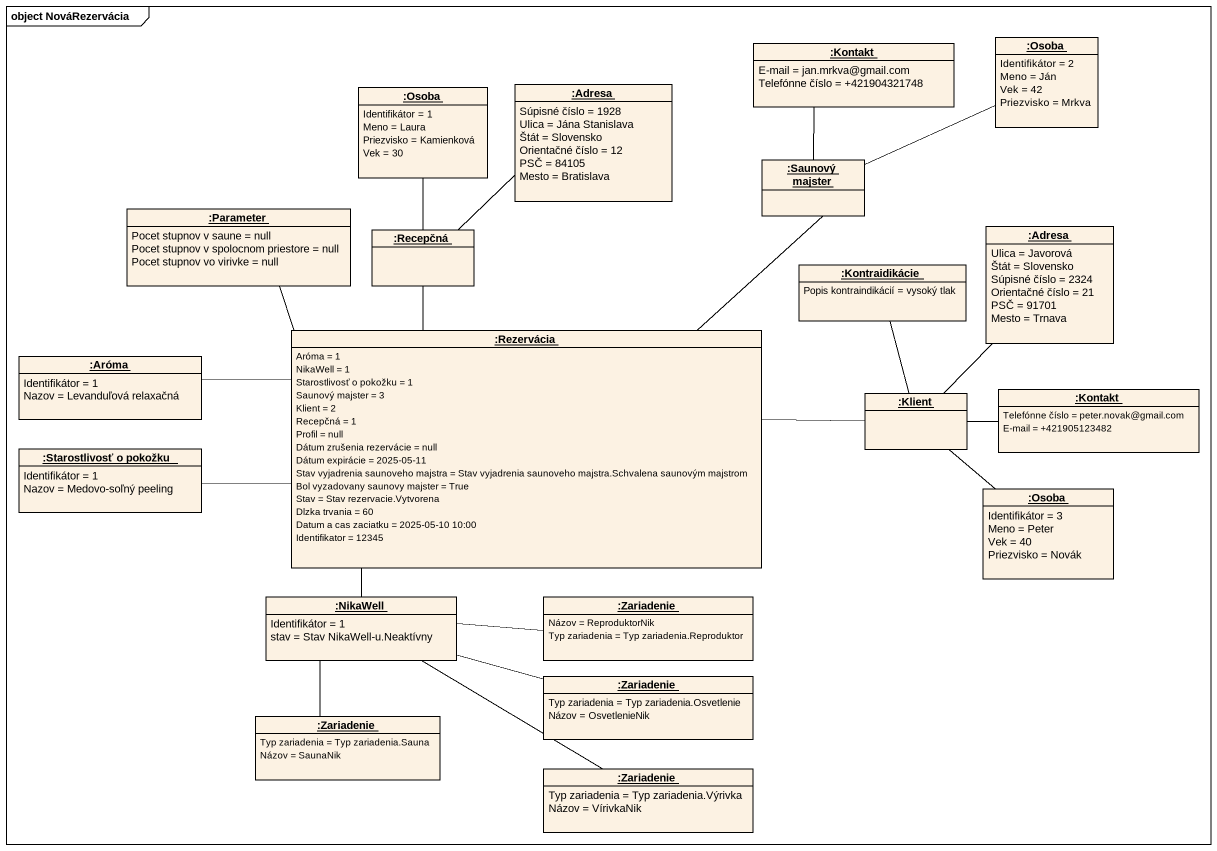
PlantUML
@startuml
mainframe object NováRezervácia
hide circle
hide empty members
object ":Kontakt" as Kontakt {
  E-mail = jan.mrkva@gmail.com
  Telefónne číslo = +421904321748
}
object ":Osoba" as Osoba {
  Identifikátor = 2
  Meno = Ján
  Vek = 42
  Priezvisko = Mrkva
}
object ":Osoba" as Osoba_2 {
  Identifikátor = 1
  Meno = Laura
  Priezvisko = Kamienková
  Vek = 30
}
object ":Adresa" as Adresa {
  Súpisné číslo = 1928
  Ulica = Jána Stanislava
  Štát = Slovensko
  Orientačné číslo = 12
  PSČ = 84105
  Mesto = Bratislava
}
object ":Saunový majster" as Saunový_majster
object ":Parameter" as Parameter {
  Pocet stupnov v saune = null
  Pocet stupnov v spolocnom priestore = null
  Pocet stupnov vo virivke = null
}
object ":Recepčná" as Recepčná
object ":Adresa" as Adresa_2 {
  Ulica = Javorová
  Štát = Slovensko
  Súpisné číslo = 2324
  Orientačné číslo = 21
  PSČ = 91701
  Mesto = Trnava
}
object ":Kontraidikácie" as Kontraidikácie {
  Popis kontraindikácií = vysoký tlak
}
object ":Aróma" as Aróma {
  Identifikátor = 1
  Nazov = Levanduľová relaxačná
}
object ":Rezervácia" as Rezervácia {
  Aróma = 1
  NikaWell = 1
  Starostlivosť o pokožku = 1
  Saunový majster = 3
  Klient = 2
  Recepčná = 1
  Profil = null
  Dátum zrušenia rezervácie = null
  Dátum expirácie = 2025-05-11
  Stav vyjadrenia saunoveho majstra = Stav vyjadrenia saunoveho majstra.Schvalena saunovým majstrom
  Bol vyzadovany saunovy majster = True
  Stav = Stav rezervacie.Vytvorena
  Dlzka trvania = 60
  Datum a cas zaciatku = 2025-05-10 10:00
  Identifikator = 12345
}
object ":Klient" as Klient
object ":Kontakt" as Kontakt_2 {
  Telefónne číslo = peter.novak@gmail.com
  E-mail = +421905123482
}
object ":Starostlivosť o pokožku" as Starostlivosť_o_pokožku {
  Identifikátor = 1
  Nazov = Medovo-soľný peeling
}
object ":Osoba" as Osoba_3 {
  Identifikátor = 3
  Meno = Peter
  Vek = 40
  Priezvisko = Novák
}
object ":NikaWell" as NikaWell {
  Identifikátor = 1
  stav = Stav NikaWell-u.Neaktívny
}
object ":Zariadenie" as Zariadenie {
  Názov = ReproduktorNik
  Typ zariadenia = Typ zariadenia.Reproduktor
}
object ":Zariadenie" as Zariadenie_2 {
  Typ zariadenia = Typ zariadenia.Osvetlenie
  Názov = OsvetlenieNik
}
object ":Zariadenie" as Zariadenie_3 {
  Typ zariadenia = Typ zariadenia.Sauna
  Názov = SaunaNik
}
object ":Zariadenie" as Zariadenie_4 {
  Typ zariadenia = Typ zariadenia.Výrivka
  Názov = VírivkaNik
}
Kontakt -- Saunový_majster
Osoba -left- Saunový_majster
Osoba_2 -- Recepčná
Adresa -- Recepčná
Saunový_majster -- Rezervácia
Parameter -- Rezervácia
Recepčná -- Rezervácia
Adresa_2 -- Klient
Kontraidikácie -- Klient
Aróma -right- Rezervácia
Rezervácia -right- Klient
Klient -right- Kontakt_2
Klient -- Osoba_3
Starostlivosť_o_pokožku -right- Rezervácia
NikaWell -up- Rezervácia
Zariadenie -left- NikaWell
Zariadenie_2 -left- NikaWell
Zariadenie_3 -up- NikaWell
Zariadenie_4 -left- NikaWell
@enduml
